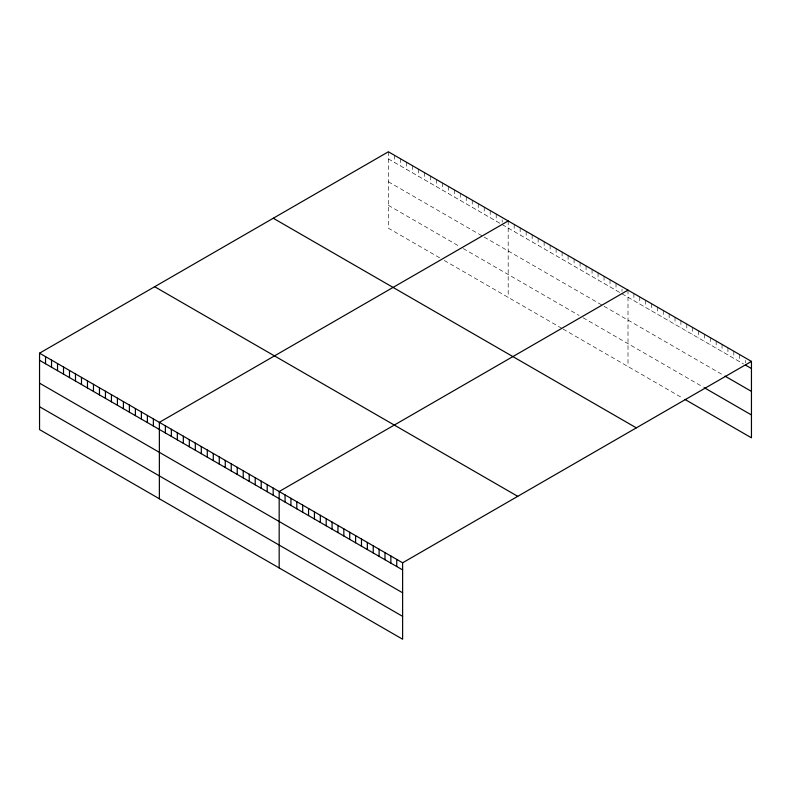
<?xml version="1.0" encoding="UTF-8"?>
<svg xmlns="http://www.w3.org/2000/svg" width="791" height="791" viewBox="0 0 791 791"><rect width="100%" height="100%" fill="white"/><g stroke="black" fill="none" stroke-linecap="round" stroke-linejoin="round"><path stroke-width="0.59" stroke-dasharray="3.96 2.97" d="M388.381 151.783L388.381 228.204L440.3 258.182M388.381 158.902L500.209 223.467M502.206 224.624L620.015 292.64M622.013 293.797L743.609 363.998M388.381 181.772L482.233 235.965M484.23 237.112L603.049 305.712M604.047 306.285L724.022 375.557M388.381 205.334L460.263 246.841M463.259 248.572L579.081 315.441M583.076 317.745L703.446 387.234M444.295 260.486L562.104 328.502M563.103 329.086L682.87 398.229M745.567 360.38L745.567 362.753M739.694 354.615L739.694 361.734M733.811 351.224L733.811 358.343M727.938 347.822L727.938 354.951M722.054 344.431L722.054 351.55M716.181 341.04L716.181 348.159M710.298 337.648L710.298 344.767M704.425 334.247L704.425 341.376M698.542 330.856L698.542 337.975M692.669 327.464L692.669 334.583M686.786 324.073L686.786 331.192M680.913 320.671L680.913 327.8M675.03 317.28L675.03 324.399M669.156 313.889L669.156 321.008M663.273 310.497L663.273 317.616M657.4 307.096L657.4 314.225M651.517 303.704L651.517 310.833M645.644 300.313L645.644 307.432M639.761 296.922L639.761 304.041M633.888 293.53L633.888 300.649M628.005 290.129L628.005 366.549M622.013 289.051L622.013 291.424M616.021 283.218L616.021 290.337M610.029 279.757L610.029 286.876M604.047 276.296L604.047 283.415M598.055 272.836L598.055 279.965M592.063 269.375L592.063 276.504M586.072 265.924L586.072 273.043M580.08 262.464L580.08 269.583M574.088 259.003L574.088 266.122M568.096 255.542L568.096 262.671M562.104 252.082L562.104 259.211M556.122 248.631L556.122 255.75M550.131 245.17L550.131 252.289M544.139 241.71L544.139 248.829M538.147 238.249L538.147 245.378M532.155 234.789L532.155 241.917M526.163 231.338L526.163 238.457M520.171 227.877L520.171 234.996M514.18 224.417L514.18 231.536M508.188 220.956L508.188 297.376M502.206 219.868L502.206 222.251M496.214 214.045L496.214 221.164M490.222 210.584L490.222 217.703M484.23 207.123L484.23 214.242M478.239 203.663L478.239 210.782M472.247 200.202L472.247 207.331M466.255 196.751L466.255 203.87M460.263 193.291L460.263 200.41M454.281 189.83L454.281 196.949M448.289 186.369L448.289 193.488M442.298 182.909L442.298 190.038M436.306 179.458L436.306 186.577M430.314 175.998L430.314 183.117M424.322 172.537L424.322 179.656M418.33 169.076L418.33 176.195M412.338 165.616L412.338 172.745M406.347 162.165L406.347 169.284M400.365 158.704L400.365 165.823M394.373 155.244L394.373 162.363"/><path stroke-width="1.19" d="M39.55 353.181L402.619 562.797L402.619 639.217L39.55 429.602L39.55 353.181L388.381 151.783L751.45 361.398L751.45 437.819L684.828 399.356M508.188 220.956L159.367 422.354L159.367 498.775M628.005 290.129L279.174 491.527L279.174 567.948M402.619 562.797L751.45 361.398M745.567 365.126L751.45 368.527M725.001 376.12L751.45 391.387M704.425 387.798L751.45 414.949M273.261 218.247L636.34 427.862M154.66 286.718L517.739 496.333M39.55 360.3L402.619 569.915M39.55 383.17L402.619 592.785M39.55 406.732L402.619 616.347M396.746 559.405L396.746 566.524M390.863 556.004L390.863 563.133M384.99 552.612L384.99 559.741M379.107 549.221L379.107 556.34M373.233 545.83L373.233 552.949M367.35 542.438L367.35 549.557M361.477 539.037L361.477 546.166M355.594 535.645L355.594 542.764M349.721 532.254L349.721 539.373M343.838 528.863L343.838 535.982M337.965 525.461L337.965 532.59M332.082 522.07L332.082 529.189M326.199 518.678L326.199 525.797M320.325 515.287L320.325 522.406M314.442 511.886L314.442 519.015M308.569 508.494L308.569 515.613M302.686 505.103L302.686 512.222M296.813 501.712L296.813 508.831M290.93 498.31L290.93 505.439M285.057 494.919L285.057 502.038M273.182 488.067L273.182 495.186M267.2 484.606L267.2 491.735M261.208 481.146L261.208 488.274M255.216 477.695L255.216 484.814M249.224 474.234L249.224 481.353M243.233 470.774L243.233 477.893M237.241 467.313L237.241 474.442M231.249 463.852L231.249 470.981M225.257 460.402L225.257 467.521M219.265 456.941L219.265 464.06M213.283 453.48L213.283 460.599M207.291 450.02L207.291 457.149M201.3 446.559L201.3 453.688M195.308 443.108L195.308 450.227M189.316 439.648L189.316 446.767M183.324 436.187L183.324 443.306M177.332 432.726L177.332 439.855M171.34 429.266L171.34 436.395M165.359 425.815L165.359 432.934M153.375 418.894L153.375 426.013M147.383 415.433L147.383 422.552M141.391 411.973L141.391 419.101M135.399 408.522L135.399 415.641M129.408 405.061L129.408 412.18M123.416 401.601L123.416 408.72M117.424 398.14L117.424 405.259M111.442 394.679L111.442 401.808M105.45 391.229L105.45 398.348M99.458 387.768L99.458 394.887M93.467 384.307L93.467 391.426M87.475 380.847L87.475 387.966M81.483 377.386L81.483 384.515M75.491 373.935L75.491 381.054M69.499 370.475L69.499 377.594M63.517 367.014L63.517 374.133M57.525 363.553L57.525 370.672M51.534 360.093L51.534 367.222M45.542 356.642L45.542 363.761"/></g></svg>
